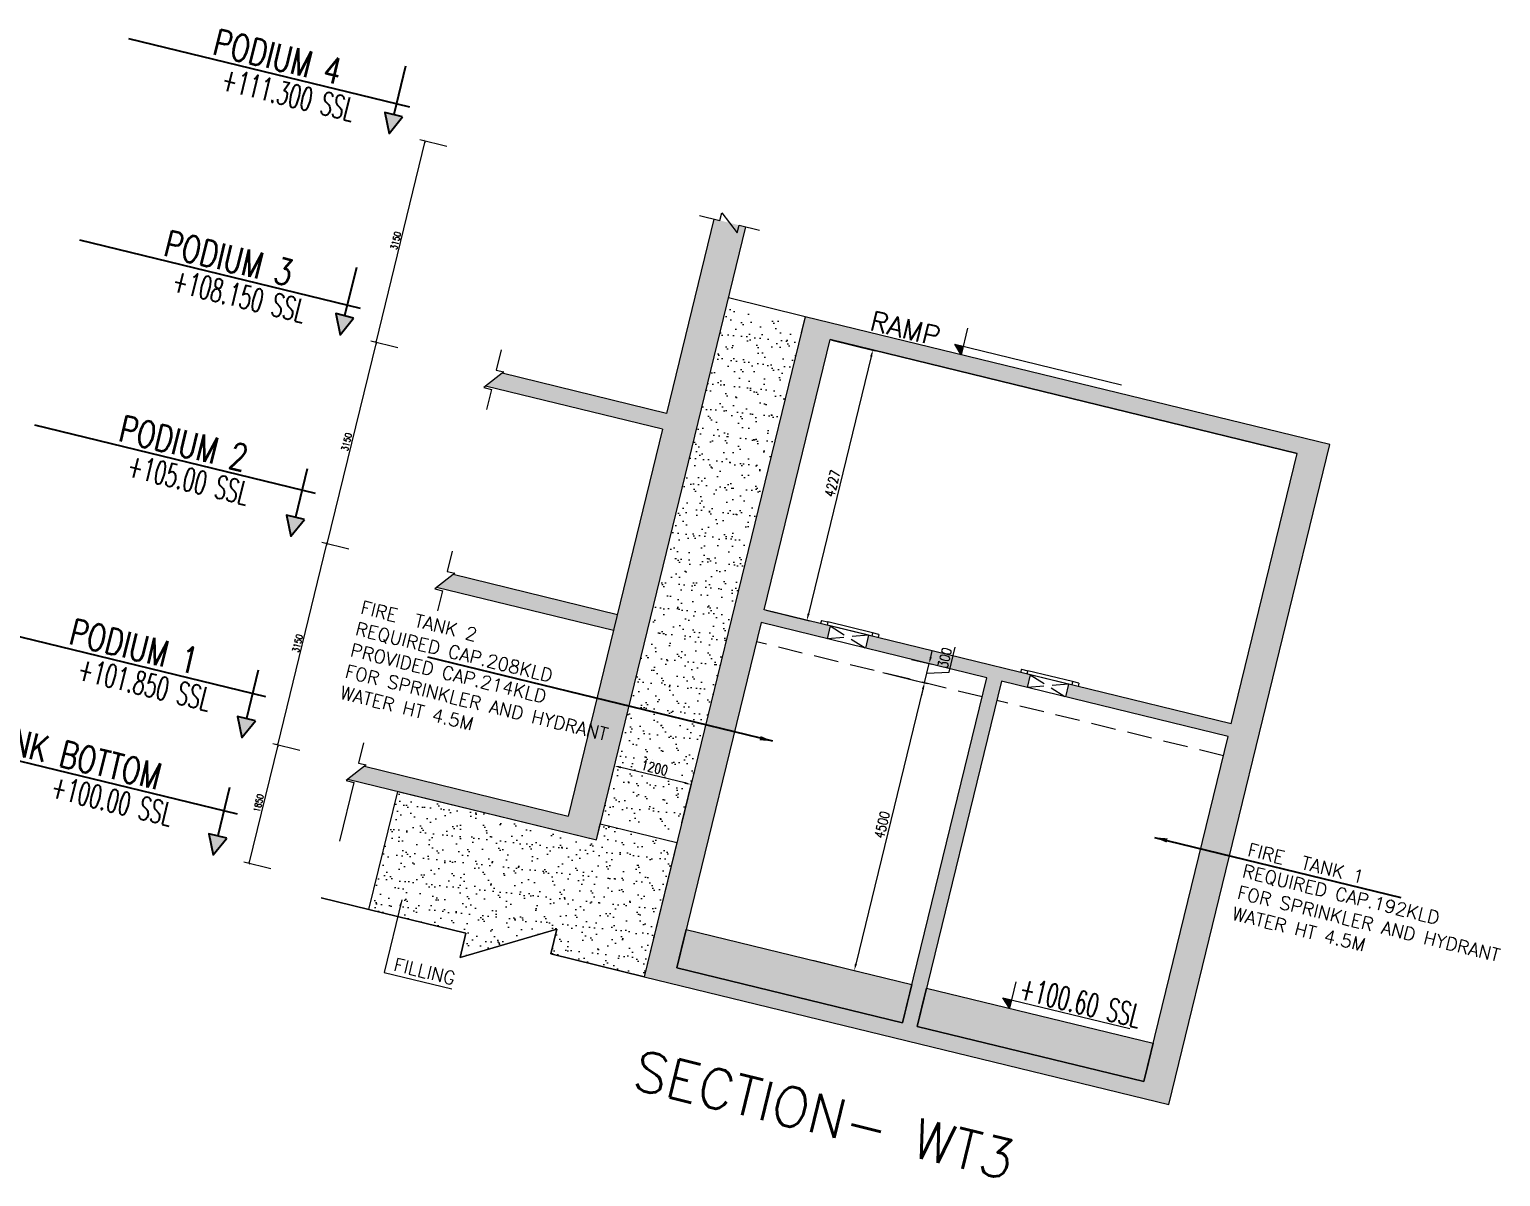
# Model space of a CAD drawing. Header units: millimetres. Extents: x -414464 to 1686, y -90036 to 108605.
# Drawn here: x -20676 to 1686, y -1834 to 15603 of the extents above; entities that cross this region are included whole.
import ezdxf

# ---------------------------------------------------------------- set-up
doc = ezdxf.new("R2010")
doc.units = ezdxf.units.MM
doc.header["$LTSCALE"] = 1000
doc.header["$MEASUREMENT"] = 0
for name, pattern in [('$0$A2-TYPICAL$0$HIDDEN', [0.375, 0.25, -0.125]), ('AUDIT_D_120904163729-0', [0]), ('DASHED2', [0.375, 0.25, -0.125])]:
    doc.linetypes.add(name, pattern=pattern)
doc.layers.get('0').update_dxf_attribs({"linetype": 'AUDIT_D_120904163729-0'})
for name, color, linetype, lineweight in [('a-Text', 4, 'Continuous', 0), ('URJA-PL-SUMP', 34, 'Continuous', 18), ('URJA-PL-UG TANK', 7, 'AUDIT_D_120904163729-0', 18), ('URJA-PL-UGT', 3, 'Continuous', 18), ('URJA-PL-UGT Text', 224, 'Continuous', 18)]:
    doc.layers.add(name, color=color, linetype=linetype, lineweight=lineweight)
doc.layers.add('B-AR-ANNO-E DECK FLOOR$0$a-text', color=4, linetype='Continuous')
doc.layers.add('LEVEL', color=7, linetype='Continuous')
doc.styles.add('B-AR-ANNO-E DECK FLOOR$0$DIMTEXT', font='SIMPLEX.shx', dxfattribs={"width": 0.75})
doc.styles.add('DIM150', font='SIMPLEX.shx', dxfattribs={"width": 0.6})
doc.styles.add('ROMANS', font='romans.shx', dxfattribs={"width": 0.85})
doc.styles.add('SW-TEXT-1', font='romans.shx')
doc.styles.add('text-cmn', font='romans.shx', dxfattribs={"width": 0.8})
doc.styles.add('URJA', font='romans.shx', dxfattribs={"width": 0.8})
doc.dimstyles.new('DIM 1-50', dxfattribs={"dimscale": 40, "dimtxt": 2.5, "dimasz": 1, "dimexe": 2, "dimexo": 2, "dimtad": 1, "dimdec": 0, "dimdsep": 46, "dimtxsty": 'text-cmn', "dimblk": 'ARCHTICK', "dimcen": 2, "dimclrd": 5, "dimclre": 5, "dimclrt": 7, "dimadec": 0, "dimazin": 0, "dimtfac": 1, "dimtdec": 0, "dimtix": 1, "dimtmove": 0, "dimatfit": 3, "dimfxl": 2, "dimlwd": -1, "dimlwe": -1, "dimarcsym": 0})
doc.dimstyles.new('DIM-100', dxfattribs={"dimscale": 100, "dimtxt": 2, "dimasz": 2, "dimexe": 0.18, "dimexo": 0.0625, "dimgap": 1, "dimtad": 1, "dimdec": 0, "dimzin": 0, "dimdsep": 46, "dimtxsty": 'ROMANS', "dimcen": 0.09, "dimclrd": 1, "dimclre": 1, "dimclrt": 3, "dimadec": 0, "dimazin": 0, "dimtfac": 1, "dimtdec": 0, "dimtix": 1, "dimtmove": 2, "dimatfit": 3, "dimfxl": 1, "dimtolj": 1, "dimtzin": 0, "dimarcsym": 0})
doc.dimstyles.new('URJA PL DIM', dxfattribs={"dimtxt": 150, "dimasz": 100, "dimexe": 40, "dimexo": 30, "dimgap": 40, "dimtad": 1, "dimdec": 0, "dimzin": 0, "dimdsep": 46, "dimtxsty": 'URJA', "dimcen": 0.09, "dimclrd": 7, "dimclre": 7, "dimclrt": 7, "dimadec": 0, "dimazin": 0, "dimtfac": 1, "dimtdec": 0, "dimtofl": 0, "dimtmove": 1, "dimatfit": 0, "dimfxl": 1, "dimtolj": 1, "dimtzin": 0, "dimlwd": -1, "dimlwe": -1, "dimarcsym": 0})
pattern_1 = [(332.696742, (-183768.233, -166237.523), (28.2186143, 20.6012847), [0, -31.25])]

# ---------------------------------------------------------------- blocks, each defined once
blk = doc.blocks.new('*D277')
at = {"layer": 'URJA-PL-UGT', "color": 7, "transparency": 16777216}
for p, q in [((-8478, 10880), (-7818, 10719)), ((-7880, 10632), (-8834, 6719)), ((-9479, 6774), (-8819, 6613))]:
    blk.add_line(p, q, dxfattribs=at)
at = {"layer": 'URJA-PL-UGT', "color": 7, "linetype": 'ByBlock', "transparency": 16777216}
for points in [[(-7897, 10636), (-7864, 10628), (-7857, 10729)], [(-8851, 6723), (-8818, 6715), (-8858, 6622)]]:
    blk.add_solid(points, dxfattribs=at)
at = {"layer": 'URJA-PL-UGT', "color": 7, "linetype": 'ByBlock', "transparency": 16777216, "insert": (-8469, 8703), "char_height": 150, "attachment_point": 5, "rotation": 76.2957, "style": 'URJA'}
blk.add_mtext('\\A1;4227', dxfattribs=at)
blk = doc.blocks.new('*D278')
at = {"layer": 'URJA-PL-UGT', "color": 7, "transparency": 16777216}
for p, q in [((-11927, 3828), (-11775, 4449)), ((-10716, 4149), (-11687, 4386)), ((-10761, 3543), (-10609, 4165))]:
    blk.add_line(p, q, dxfattribs=at)
at = {"layer": 'URJA-PL-UGT', "color": 7, "linetype": 'ByBlock', "transparency": 16777216}
for points in [[(-11684, 4402), (-11691, 4370), (-11785, 4410)], [(-10712, 4166), (-10720, 4133), (-10619, 4126)]]:
    blk.add_solid(points, dxfattribs=at)
at = {"layer": 'URJA-PL-UGT', "color": 7, "linetype": 'ByBlock', "transparency": 16777216, "insert": (-11174, 4380), "char_height": 150, "attachment_point": 5, "rotation": 346.2957, "style": 'URJA'}
blk.add_mtext('\\A1;1200', dxfattribs=at)
blk = doc.blocks.new('_ArchTick')
at = {"color": 0, "linetype": 'ByBlock', "const_width": 0.15}
blk.add_lwpolyline([(-0.5, -0.5), (0.5, 0.5)], dxfattribs=at)
blk = doc.blocks.new('*D271')
at = {"layer": 'URJA-PL-SUMP', "color": 5, "transparency": 16777216}
for p, q in [((-16901, 4724), (-17339, 2926)), ((-16568, 4642), (-16978, 4742)), ((-17006, 2845), (-17417, 2945))]:
    blk.add_line(p, q, dxfattribs=at)
at = {"layer": 'URJA-PL-SUMP', "color": 5, "transparency": 16777216, "xscale": 40, "yscale": 40, "zscale": 40}
for p, rotation in [((-16901, 4724), 76.29574198095466), ((-17339, 2926), 256.2957419809547)]:
    blk.add_blockref('_ArchTick', p, dxfattribs=dict(at, rotation=rotation))
at = {"layer": 'URJA-PL-SUMP', "color": 7, "transparency": 16777216, "insert": (-17193, 3843), "char_height": 100, "attachment_point": 5, "rotation": 76.2957, "style": 'text-cmn'}
blk.add_mtext('1850', dxfattribs=at)
blk = doc.blocks.new('*D272')
at = {"layer": 'URJA-PL-SUMP', "color": 5, "transparency": 16777216}
for p, q in [((-16901, 4724), (-16154, 7784)), ((-15821, 7703), (-16232, 7803)), ((-16568, 4642), (-16978, 4742))]:
    blk.add_line(p, q, dxfattribs=at)
at = {"layer": 'URJA-PL-SUMP', "color": 5, "transparency": 16777216, "xscale": 40, "yscale": 40, "zscale": 40}
for p, rotation in [((-16154, 7784), 76.29574198095467), ((-16901, 4724), 256.2957419809547)]:
    blk.add_blockref('_ArchTick', p, dxfattribs=dict(at, rotation=rotation))
at = {"layer": 'URJA-PL-SUMP', "color": 7, "transparency": 16777216, "insert": (-16600, 6271), "char_height": 100, "attachment_point": 5, "rotation": 76.2957, "style": 'text-cmn'}
blk.add_mtext('3150', dxfattribs=at)
blk = doc.blocks.new('*D273')
at = {"layer": 'URJA-PL-SUMP', "color": 5, "transparency": 16777216}
for p, q in [((-15408, 10844), (-16154, 7784)), ((-15075, 10763), (-15486, 10863)), ((-15821, 7703), (-16232, 7803))]:
    blk.add_line(p, q, dxfattribs=at)
at = {"layer": 'URJA-PL-SUMP', "color": 5, "transparency": 16777216, "xscale": 40, "yscale": 40, "zscale": 40}
for p, rotation in [((-15408, 10844), 76.29574198095466), ((-16154, 7784), 256.2957419809547)]:
    blk.add_blockref('_ArchTick', p, dxfattribs=dict(at, rotation=rotation))
at = {"layer": 'URJA-PL-SUMP', "color": 7, "transparency": 16777216, "insert": (-15854, 9332), "char_height": 100, "attachment_point": 5, "rotation": 76.2957, "style": 'text-cmn'}
blk.add_mtext('3150', dxfattribs=at)
blk = doc.blocks.new('*D274')
at = {"layer": 'URJA-PL-SUMP', "color": 5, "transparency": 16777216}
for p, q in [((-15408, 10844), (-14662, 13904)), ((-14329, 13823), (-14740, 13923)), ((-15075, 10763), (-15486, 10863))]:
    blk.add_line(p, q, dxfattribs=at)
at = {"layer": 'URJA-PL-SUMP', "color": 5, "transparency": 16777216, "xscale": 40, "yscale": 40, "zscale": 40}
for p, rotation in [((-14662, 13904), 76.29574198095467), ((-15408, 10844), 256.2957419809547)]:
    blk.add_blockref('_ArchTick', p, dxfattribs=dict(at, rotation=rotation))
at = {"layer": 'URJA-PL-SUMP', "color": 7, "transparency": 16777216, "insert": (-15108, 12392), "char_height": 100, "attachment_point": 5, "rotation": 76.2957, "style": 'text-cmn'}
blk.add_mtext('3150', dxfattribs=at)
blk = doc.blocks.new('*D275')
at = {"layer": 'URJA-PL-UGT', "color": 7, "transparency": 16777216}
for p, q in [((-7704, 5826), (-7032, 5662)), ((-7095, 5574), (-8113, 1397)), ((-8770, 1454), (-8098, 1290))]:
    blk.add_line(p, q, dxfattribs=at)
at = {"layer": 'URJA-PL-UGT', "color": 7, "linetype": 'ByBlock', "transparency": 16777216}
for points in [[(-7111, 5578), (-7078, 5571), (-7071, 5672)], [(-8129, 1401), (-8097, 1393), (-8137, 1300)]]:
    blk.add_solid(points, dxfattribs=at)
at = {"layer": 'URJA-PL-UGT', "color": 7, "linetype": 'ByBlock', "transparency": 16777216, "insert": (-7716, 3513), "char_height": 150, "attachment_point": 5, "rotation": 76.2957, "style": 'URJA'}
blk.add_mtext('\\A1;4500', dxfattribs=at)
blk = doc.blocks.new('*D276')
at = {"layer": 'URJA-PL-UGT', "color": 7, "transparency": 16777216}
for p, q in [((-6976, 6060), (-6952, 6157)), ((-6696, 5835), (-6604, 6213)), ((-7268, 6028), (-6961, 5954)), ((-7071, 5672), (-7000, 5963)), ((-7035, 5817), (-6696, 5835)), ((-7339, 5737), (-7032, 5662)), ((-7095, 5574), (-7118, 5477))]:
    blk.add_line(p, q, dxfattribs=at)
at = {"layer": 'URJA-PL-UGT', "color": 7, "linetype": 'ByBlock', "transparency": 16777216}
for points in [[(-6992, 6064), (-6960, 6056), (-7000, 5963)], [(-7111, 5578), (-7078, 5571), (-7071, 5672)]]:
    blk.add_solid(points, dxfattribs=at)
at = {"layer": 'URJA-PL-UGT', "color": 7, "linetype": 'ByBlock', "transparency": 16777216, "insert": (-6762, 6051), "char_height": 150, "attachment_point": 5, "rotation": 76.2957, "style": 'URJA'}
blk.add_mtext('\\A1;300', dxfattribs=at)

msp = doc.modelspace()

# ---------------------------------------------------------------- hatches: boundary and pattern name
at = {"layer": 'LEVEL'}
for points in [[(-15274.3, 14342.9), (-15003.6, 14277), (-15208.7, 14023.6)], [(-16020.3, 11282.6), (-15749.6, 11216.6), (-15954.7, 10963.2)], [(-16766.3, 8222.2), (-16495.5, 8156.2), (-16700.7, 7902.8)], [(-17512.2, 5161.8), (-17241.5, 5095.8), (-17446.7, 4842.5)], [(-17947.3, 3377.8), (-17676.5, 3311.8), (-17881.7, 3058.5)]]:
    msp.add_hatch(color=2, dxfattribs=at).paths.add_polyline_path(points)
at = {"layer": 'URJA-PL-UG TANK', "linetype": 'ByBlock'}
h = msp.add_hatch(color=8, dxfattribs=at)
h.dxf.hatch_style = 1
h.paths.add_polyline_path([(-15835.7, 4206.5), (-15583.7, 4402.3), (-12485.4, 3646.8), (-11798.3, 6464.3), (-14488, 7120.1), (-14236, 7316), (-11739.1, 6707.1), (-11052.1, 9524.6), (-13741.7, 10180.5), (-13489.7, 10376.3), (-10992.8, 9767.5), (-10272.5, 12721.4), (-9786.7, 12602.9), (-12058.8, 3285.5)])
h = msp.add_hatch(color=8, dxfattribs=at)
h.dxf.hatch_style = 1
h.paths.add_polyline_path([(-1804.1, 7526.8), (-1366.9, 7420.2), (-910.4, 9292.3), (-8884.7, 11236.9), (-8943.9, 10994), (-9341.2, 9364.7), (-8904, 9258.1), (-8506.7, 10887.4), (-1406.8, 9156)])
h = msp.add_hatch(color=8, dxfattribs=at)
h.dxf.hatch_style = 1
h.paths.add_polyline_path([(-6610.2, 10818.6), (-6481.5, 10787.2), (-6512.9, 10658.5)])
h = msp.add_hatch(color=8, dxfattribs=at)
h.dxf.hatch_style = 1
h.paths.add_polyline_path([(-10087.5, 6304.4), (-9650.3, 6197.8), (-9555.6, 6586.3), (-8551, 6341.4), (-8503.6, 6535.7), (-8552.2, 6547.5), (-9508.2, 6780.6), (-8904, 9258.1), (-9341.2, 9364.7)])
h = msp.add_hatch(color=8, dxfattribs=at)
h.dxf.hatch_style = 1
h.paths.add_polyline_path([(-1366.9, 7420.2), (-1804.1, 7526.8), (-2408.2, 5049.3), (-4881.7, 5652.5), (-4929.1, 5458.2), (-2455.6, 4855), (-2550.4, 4466.4), (-2113.2, 4359.8)])
h = msp.add_hatch(color=8, dxfattribs=at)
h.dxf.hatch_style = 1
h.paths.add_polyline_path([(-9650.3, 6197.8), (-10087.5, 6304.4), (-11010.3, 2520.3), (-10573.1, 2413.7)])
h = msp.add_hatch(color=8, dxfattribs=at)
h.dxf.hatch_style = 1
h.paths.add_polyline_path([(-7920.7, 6393.5), (-7968.1, 6199.2), (-6124.1, 5749.6), (-6218.9, 5361), (-5995.4, 5306.5), (-5900.7, 5695.1), (-5512, 5600.3), (-5464.7, 5794.6), (-5513.2, 5806.5)])
h = msp.add_hatch(color=8, dxfattribs=at)
h.dxf.hatch_style = 1
h.paths.add_polyline_path([(-5995.4, 5306.5), (-6218.9, 5361), (-6965.1, 2300.7), (-6741.7, 2246.2)])
h = msp.add_hatch(color=8, dxfattribs=at)
h.dxf.hatch_style = 1
h.paths.add_polyline_path([(-2113.2, 4359.8), (-2550.4, 4466.4), (-3296.6, 1406.1), (-2859.4, 1299.5)])
h = msp.add_hatch(color=8, dxfattribs=at)
h.dxf.hatch_style = 1
h.paths.add_polyline_path([(-2859.4, 1299.5), (-3296.6, 1406.1), (-3734.9, -391.2), (-7179.9, 448.9), (-6741.7, 2246.2), (-6965.1, 2300.7), (-7403.4, 503.4), (-10834.8, 1340.2), (-10538.7, 2554.6), (-10975.9, 2661.2), (-11331.3, 1203.9), (-3356.9, -740.7)])
h = msp.add_hatch(dxfattribs=at)
h.set_pattern_fill('DOTS', color=8, scale=500, angle=346.401)
h.set_pattern_definition(pattern_1)
h.paths.add_polyline_path([(-10834.8, 1340.2), (-10763.8, 1631.5), (-10692.7, 1923), (-7261.3, 1086.2), (-7332.3, 794.8), (-7403.4, 503.4)])
h = msp.add_hatch(dxfattribs=at)
h.set_pattern_fill('DOTS', color=8, scale=500, angle=346.401)
h.set_pattern_definition(pattern_1)
h.paths.add_polyline_path([(-7180, 448.9), (-7108.9, 740.3), (-7037.8, 1031.7), (-3592.8, 191.6), (-3663.8, -99.8), (-3734.9, -391.2)])
h = msp.add_hatch(color=8, dxfattribs=at)
h.dxf.hatch_style = 1
h.paths.add_polyline_path([(-5877.5, 885.2), (-5748.8, 853.8), (-5780.2, 725.1)])
at = {"layer": 'URJA-PL-UGT'}
h = msp.add_hatch(dxfattribs=at)
h.set_pattern_fill('AR-SAND', color=31, scale=150, angle=-13.70426)
h.set_pattern_definition([(23.79574, (17310.37, 167948.77), (59.29267, 283.03407), [0, -228, 0, -255, 0, -243.75]), (353.79574, (17310.37, 167948.77), (358.1984, 348.3788), [0, -123, 0, -205.5, 0, -78.75]), (313.79574, (17131.12, 167992.48), (454.02415, -109.84117), [0, -75, 0, -270, 0, -352.5]), (303.79574, (17131.1, 167992.48), (469.2716, 21.076), [0, -37.5, 0, -177, 0, -202.5])])
h.paths.add_polyline_path([(-8920.2, 11091.1), (-10086.1, 11375.4), (-11964.1, 3674.1), (-10798.2, 3389.8)])
h = msp.add_hatch(dxfattribs=at)
h.set_pattern_fill('AR-SAND', color=31, scale=150, angle=-13.70426)
h.set_pattern_definition([(23.795742, (3445903.71, 8580836.09), (59.2926684, 283.0340695), [0, -228, 0, -255, 0, -243.75]), (353.795742, (3445903.7, 8580836.1), (358.198418, 348.378815), [0, -123, 0, -205.5, 0, -78.75]), (313.795742, (3445724.47, 8580879.8), (454.024148, -109.841172), [0, -75, 0, -270, 0, -352.5]), (303.795742, (3445724.47, 8580879.8), (469.271574, 21.076046), [0, -37.5, 0, -177, 0, -202.5])])
h.paths.add_polyline_path([(-15078.2, 4021.8), (-12058.8, 3285.5), (-11999.6, 3528.4), (-10833.8, 3244.1), (-11331.3, 1203.9), (-12753, 1550.6), (-12660.7, 1928.9), (-14130.8, 1496.4), (-14041, 1864.7), (-15516.5, 2224.5)])

# ---------------------------------------------------------------- linework, layer by layer
at = {"layer": 'LEVEL', "color": 2}
for p, q in [((-14895.9, 14420.8), (-19164.3, 15461.3)), ((-14960.1, 15043.8), (-15138.9, 14309.9)), ((-15641.8, 11360.4), (-19910.3, 12400.9)), ((-15706, 11983.4), (-15884.9, 11249.6)), ((-16327.5, 8547.6), (-20595.9, 9588.1)), ((-16452, 8923), (-16630.9, 8189.2)), ((-17080.5, 5458.1), (-21349, 6498.5)), ((-17198, 5862.6), (-17376.9, 5128.8)), ((-17515.6, 3674.2), (-21784, 4714.6)), ((-17633, 4078.7), (-17811.9, 3344.8))]:
    msp.add_line(p, q, dxfattribs=at)
for points in [[(-15003.6, 14277), (-15274.3, 14342.9), (-15208.7, 14023.6)], [(-15749.6, 11216.6), (-16020.3, 11282.6), (-15954.7, 10963.2)], [(-16495.5, 8156.2), (-16766.3, 8222.2), (-16700.7, 7902.8)], [(-17241.5, 5095.8), (-17512.2, 5161.8), (-17446.7, 4842.5)], [(-17676.5, 3311.8), (-17947.3, 3377.8), (-17881.7, 3058.5)]]:
    msp.add_lwpolyline(points, close=True, dxfattribs=at)
at = {"layer": 'URJA-PL-UG TANK', "color": 8, "linetype": 'ByBlock', "elevation": -3}
for points in [[(-6414.9, 11060.4), (-6512.9, 10658.5), (-6610.2, 10818.6), (-4074.4, 10200.2)], [(-6610.2, 10818.6), (-6481.5, 10787.2), (-6512.9, 10658.5), (-6610.2, 10818.6)]]:
    msp.add_lwpolyline(points, dxfattribs=at)
at = {"layer": 'URJA-PL-UG TANK', "color": 8, "linetype": 'ByBlock'}
for points in [[(-5682.2, 1127), (-5780.2, 725.1), (-5877.5, 885.2), (-3948.3, 414.7)], [(-5877.5, 885.2), (-5748.8, 853.8), (-5780.2, 725.1), (-5877.5, 885.2)]]:
    msp.add_lwpolyline(points, dxfattribs=at)
at = {"layer": 'URJA-PL-UGT', "color": 5}
for p, q in [((-8637.5, 6619.8), (-8649.3, 6571.2)), ((-8503.6, 6535.7), (-8551, 6341.4)), ((-7920.7, 6393.5), (-7968.1, 6199.2)), ((-7763.1, 6406.6), (-7775, 6358)), ((-5598.5, 5878.7), (-5610.4, 5830.2)), ((-5464.7, 5794.6), (-5512, 5600.3)), ((-4881.7, 5652.5), (-4929.1, 5458.2)), ((-4724.2, 5665.5), (-4736, 5616.9))]:
    msp.add_line(p, q, dxfattribs=at)
at = {"layer": 'URJA-PL-UGT', "color": 251, "linetype": 'ByBlock'}
for points in [[(-10489.7, 12774.4), (-10181.4, 12699.2), (-10153, 12815.3), (-9917, 12511.7), (-9888.7, 12627.8), (-9580.4, 12552.6)], [(-13504.8, 10733), (-13580, 10424.7), (-13463.9, 10396.4), (-13767.5, 10160.4), (-13651.4, 10132), (-13726.6, 9823.7)], [(-14251.1, 7672.7), (-14326.3, 7364.4), (-14210.1, 7336.1), (-14513.8, 7100), (-14397.7, 7071.7), (-14472.8, 6763.4)], [(-15598.8, 4759.1), (-15674, 4450.7), (-15557.9, 4422.4), (-15861.5, 4186.4), (-15745.4, 4158.1), (-15962.7, 3266.9)], [(-16241.1, 2401.2), (-15516.5, 2224.5), (-14041, 1864.7), (-14130.8, 1496.4), (-12660.7, 1928.9), (-12753, 1550.6), (-11331.3, 1203.9)]]:
    msp.add_lwpolyline(points, dxfattribs=at)
at = {"layer": 'URJA-PL-UGT', "linetype": 'ByBlock'}
for points in [[(-12058.8, 3285.5), (-9786.7, 12602.9)], [(-10272.5, 12721.4), (-10992.8, 9767.5)], [(-8884.7, 11236.9), (-11331.3, 1203.9)], [(-9508.2, 6780.6), (-8506.7, 10887.4)], [(-1406.8, 9156), (-8506.7, 10887.4)], [(-10992.8, 9767.5), (-13489.7, 10376.3)], [(-11052.1, 9524.6), (-13741.7, 10180.5)], [(-11052.1, 9524.6), (-12485.4, 3646.8)], [(-3356.9, -740.7), (-910.4, 9292.3)], [(-2408.2, 5049.3), (-1406.8, 9156)], [(-11739.1, 6707.1), (-14236, 7316)], [(-11798.3, 6464.3), (-14488, 7120.1)], [(-2408.2, 5049.3), (-9508.2, 6780.6)], [(-15583.7, 4402.3), (-12485.4, 3646.8)], [(-15835.7, 4206.5), (-12058.8, 3285.5)], [(-11331.3, 1203.9), (-3356.9, -740.7)]]:
    msp.add_lwpolyline(points, dxfattribs=at)
at = {"layer": 'URJA-PL-UGT', "color": 31}
for points in [[(-8884.7, 11236.9), (-10050.5, 11521.1)], [(-15078.2, 4021.8), (-12058.8, 3285.5), (-11999.6, 3528.4), (-10833.8, 3244.1), (-11331.3, 1203.9), (-12753, 1550.6), (-12660.7, 1928.9), (-14130.8, 1496.4), (-14041, 1864.7), (-15516.5, 2224.5), (-15078.2, 4021.8)], [(-15516.5, 2224.5), (-16241.1, 2401.2)]]:
    msp.add_lwpolyline(points, dxfattribs=at)
at = {"layer": 'URJA-PL-UGT', "linetype": 'ByBlock', "elevation": -3}
for points in [[(-910.4, 9292.3), (-8884.7, 11236.9), (-8943.9, 10994)], [(-8506.7, 10887.4), (-1406.8, 9156)]]:
    msp.add_lwpolyline(points, dxfattribs=at)
at = {"layer": 'URJA-PL-UGT', "linetype": 'ByBlock'}
for points in [[(-6124.1, 5749.6), (-9555.6, 6586.3), (-10834.8, 1340.2), (-7403.4, 503.4)], [(-5900.7, 5695.1), (-7179.9, 448.9), (-3734.9, -391.2), (-2455.6, 4855)]]:
    msp.add_lwpolyline(points, close=True, dxfattribs=at)
at = {"layer": 'URJA-PL-UGT', "color": 5}
for points in [[(-8637.5, 6619.8), (-8540.3, 6596.1), (-8552.2, 6547.5)], [(-8503.6, 6535.7), (-8552.2, 6547.5)], [(-7920.7, 6393.5), (-8503.6, 6535.7)], [(-7763.1, 6406.6), (-7860.3, 6430.3), (-7872.1, 6381.7), (-7920.7, 6393.5)], [(-5598.5, 5878.7), (-5501.4, 5855), (-5513.2, 5806.5)], [(-5464.7, 5794.6), (-5513.2, 5806.5)], [(-4881.7, 5652.5), (-5464.7, 5794.6)], [(-4724.2, 5665.5), (-4821.3, 5689.2), (-4833.2, 5640.6), (-4881.7, 5652.5)]]:
    msp.add_lwpolyline(points, dxfattribs=at)
at = {"layer": 'URJA-PL-UGT', "color": 1}
for points in [[(-7860.3, 6430.3), (-8540.3, 6596.1)], [(-4821.3, 5689.2), (-5501.4, 5855)]]:
    msp.add_lwpolyline(points, dxfattribs=at)
at = {"layer": 'URJA-PL-UGT', "color": 5, "linetype": 'DASHED2'}
for points in [[(-8503.6, 6535.7), (-7968.1, 6199.2)], [(-7920.7, 6393.5), (-8551, 6341.4)], [(-4881.7, 5652.5), (-5512, 5600.3)], [(-5464.7, 5794.6), (-4929.1, 5458.2)]]:
    msp.add_lwpolyline(points, dxfattribs=at)
at = {"layer": 'URJA-PL-UGT', "color": 5, "linetype": '$0$A2-TYPICAL$0$HIDDEN', "ltscale": 1.5}
for points in [[(-6195.2, 5458.1), (-9626.6, 6294.9)], [(-2526.7, 4563.5), (-5971.7, 5403.6)]]:
    msp.add_lwpolyline(points, dxfattribs=at)
at = {"layer": 'URJA-PL-UGT'}
for points in [[(-10834.8, 1340.2), (-10763.8, 1631.5), (-10763.8, 1631.5), (-10692.7, 1923), (-7261.3, 1086.2), (-7332.3, 794.8), (-7332.3, 794.8), (-7403.4, 503.4), (-10834.8, 1340.2)], [(-7180, 448.9), (-7108.9, 740.3), (-7108.9, 740.3), (-7037.8, 1031.7), (-3592.8, 191.6), (-3663.8, -99.8), (-3663.8, -99.8), (-3734.9, -391.2), (-7180, 448.9)]]:
    msp.add_lwpolyline(points, dxfattribs=at)

# ---------------------------------------------------------------- texts
at = {"layer": 'a-Text', "char_height": 350, "width": 4134.972, "attachment_point": 1, "rotation": 346.30163, "style": 'DIM150'}
for s, insert in [('+111.300 SSL', (-17700.7, 15028.4)), ('+108.150 SSL', (-18446.7, 11968)), ('+105.00 SSL', (-19132.3, 9155.2)), ('+101.850 SSL', (-19885.4, 6065.6)), ('+100.00 SSL', (-20291.6, 4274.7)), ('+100.60 SSL', (-5573.2, 1209.7))]:
    msp.add_mtext(s, dxfattribs=dict(at, insert=insert))
at = {"layer": 'B-AR-ANNO-E DECK FLOOR$0$a-text', "extrusion": (0.000340525, 0.001397, 0.999999), "char_height": 400, "width": 10682.306, "attachment_point": 5, "text_direction": (0.971554, -0.236818, 0), "style": 'B-AR-ANNO-E DECK FLOOR$0$DIMTEXT'}
for s, insert in [('PODIUM 4', (-16902.6, 15186.6)), ('PODIUM 3', (-17648.6, 12126.2)), ('PODIUM 2', (-18334.2, 9313.4)), ('PODIUM 1', (-19087.3, 6223.9)), ('TANK BOTTOM', (-20024.1, 4562.3))]:
    msp.add_mtext(s, dxfattribs=dict(at, insert=insert))
at = {"layer": 'URJA-PL-UGT Text', "color": 0, "ltscale": 1.5, "attachment_point": 1, "rotation": 346.29574, "style": 'SW-TEXT-1'}
for s, insert, char_height, width in [('RAMP', (-7851.6, 11327.6, -3), 300, 925.294), ('SECTION- WT3', (-11398.5, 95.3, -3), 600, 12205.127)]:
    msp.add_mtext(s, dxfattribs=dict(at, insert=insert, char_height=char_height, width=width))
at = {"layer": 'URJA-PL-UGT Text', "ltscale": 1.5, "char_height": 200, "width": 5649.175, "attachment_point": 1, "rotation": 346.29574, "style": 'SW-TEXT-1'}
for s, insert in [('FIRE  TANK 2 \\PREQUIRED CAP.208KLD \\PPROVIDED CAP.214KLD\\PFOR SPRINKLER AND HYDRANT\\PWATER HT 4.5M', (-15609.6, 6923.5, -3)), ('FIRE  TANK 1 \\PREQUIRED CAP.192KLD \\PFOR SPRINKLER AND HYDRANT\\PWATER HT 4.5M', (-2128.1, 3240.2, -4.7))]:
    msp.add_mtext(s, dxfattribs=dict(at, insert=insert))
at = {"layer": 'URJA-PL-UGT Text', "color": 7, "ltscale": 1.5, "insert": (-15107.5, 1496.5, -4.7), "char_height": 200, "width": 5649.175, "attachment_point": 1, "rotation": 346.29574, "style": 'SW-TEXT-1'}
msp.add_mtext('FILLING ', dxfattribs=at)

# ---------------------------------------------------------------- dimensions: what is measured, and where the dimension line sits
at = {"layer": 'URJA-PL-SUMP', "color": 2}
for base, p1, p2, angle, picture, middle in [((-14661.9, 13904.5), (-14997.3, 10744), (-14251, 13804.3), 256.29574, '*D274', (-15107.9, 12392.1)), ((-16154.5, 7783.8), (-14997.3, 10744), (-15743.6, 7683.6), 76.29574, '*D273', (-15854.2, 9331.8)), ((-16154.5, 7783.8), (-16489.8, 4623.3), (-15743.6, 7683.6), 256.29574, '*D272', (-16600.5, 6271.4)), ((-17339, 2926.2), (-16489.8, 4623.3), (-16928.1, 2826), 76.29574, '*D271', (-17192.8, 3842.6))]:
    dim = msp.add_linear_dim(base=base, p1=p1, p2=p2, angle=angle, dimstyle='DIM 1-50', dxfattribs=at)
    dim.commit()
    dim.dimension.update_dxf_attribs({"geometry": picture, "text_midpoint": middle})
at = {"layer": 'URJA-PL-UGT', "linetype": 'ByBlock'}
for p1, p2, distance, picture, middle in [((-8506.7, 10887.4, -3), (-9508.2, 6780.6), 669.1, '*D277', (-8469.1, 8702.7, -3)), ((-10767.9, 3514.2), (-11933.7, 3798.5), -629.4, '*D278', (-11174.5, 4379.6, -3))]:
    dim = msp.add_aligned_dim(p1=p1, p2=p2, distance=distance, dimstyle='URJA PL DIM', dxfattribs=at)
    dim.commit()
    dim.dimension.update_dxf_attribs({"geometry": picture, "text_midpoint": middle})
dim = msp.add_linear_dim(base=(-6999.7, 5963.1), p1=(-7368, 5744.1), p2=(-7297, 6035.6), angle=76.29574, dimstyle='URJA PL DIM', dxfattribs=at)
dim.commit()
dim.dimension.update_dxf_attribs({"geometry": '*D276', "text_midpoint": (-6798.7, 5901.2)})
dim = msp.add_aligned_dim(p1=(-7733.3, 5833.2), p2=(-8799.4, 1461.3), distance=681.9, dimstyle='URJA PL DIM', override={"dimtxsty": 'URJA'}, dxfattribs=at)
dim.commit()
dim.dimension.update_dxf_attribs({"geometry": '*D275', "text_midpoint": (-7715.6, 3512.9)})

# ---------------------------------------------------------------- leaders
at = {"layer": 'URJA-PL-UGT Text', "ltscale": 1.5}
for points, dimstyle, override in [([(-9374.3, 4783.2, -3), (-14618.9, 6062.1, -3)], 'DIM-100', {"dimtad": 0, "dimfxl": 0.3, "dimfxlon": 1, "dimtfill": 1, "dimarcsym": 1}), ([(-3576, 3322.4, -3), (168.7, 2409.2, -3)], 'DIM-100', {"dimtad": 0, "dimfxl": 0.3, "dimfxlon": 1, "dimtfill": 1, "dimarcsym": 1}), ([(-15016, 2373.3), (-15285.3, 1269), (-14255.9, 1018)], 'URJA PL DIM', {"dimtad": 0, "dimfxl": 2, "dimfxlon": 1, "dimtfill": 1, "dimtfillclr": 256, "dimarcsym": 1})]:
    msp.add_leader(points, dimstyle=dimstyle, override=override, dxfattribs=at)

doc.saveas('drawing.dxf')
